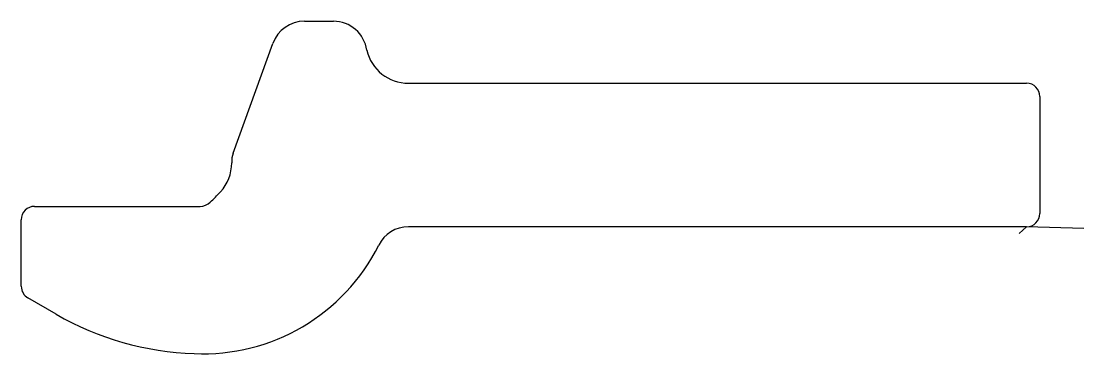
# Model space of a CAD drawing. Header units: metres. Extents: x 71 to 628, y 51 to 225.
import ezdxf

# ---------------------------------------------------------------- set-up
doc = ezdxf.new("R2010")
doc.units = ezdxf.units.M

msp = doc.modelspace()

# ---------------------------------------------------------------- linework, layer by layer
at = {"layer": 'TOOL_0'}
for p, q in [((219.214, 225.143), (234.404, 225.143)), ((181.849, 156.079), (202.667, 213.538)), ((273.694, 192.643), (597.594, 192.643)), ((604.594, 185.643), (604.594, 124.443)), ((77.795, 128.143), (164.553, 128.143)), ((70.795, 86.257), (70.795, 121.143)), ((597.595, 117.445), (273.695, 117.445)), ((597.594, 117.443), (593.723, 113.926)), ((627.566, 116.526), (597.595, 117.445)), ((89.174, 71.605), (74.295, 80.195))]:
    msp.add_line(p, q, dxfattribs=at)
for centre, radius, start, end in [((219.214, 207.543), 17.6, 90, 160.08448), ((234.37, 207.453), 17.69, 8.03254, 89.88988), ((273.695, 215.043), 22.401, 193.20742, 269.99744), ((597.594, 185.643), 7, 0, 90), ((194.527, 151.59), 13.45, 160.50207, 182.9492), ((158.695, 150.898), 22.4, 317.36637, 0), ((41.458, 263.387), 184.872, 313.95921, 316.32728), ((77.795, 121.143), 7, 90, 180), ((164.529, 135.601), 7.458, 270.18438, 314.81532), ((597.594, 124.443), 7, 270, 0), ((273.695, 100.045), 17.4, 90, 153.52478), ((166.175, 153.655), 102.744, 267.32955, 333.49455), ((77.795, 86.257), 7, 180, 239.99927), ((166.326, 205.313), 154.37, 240.01426, 268.16691)]:
    msp.add_arc(centre, radius, start, end, dxfattribs=at)

doc.saveas('drawing.dxf')
